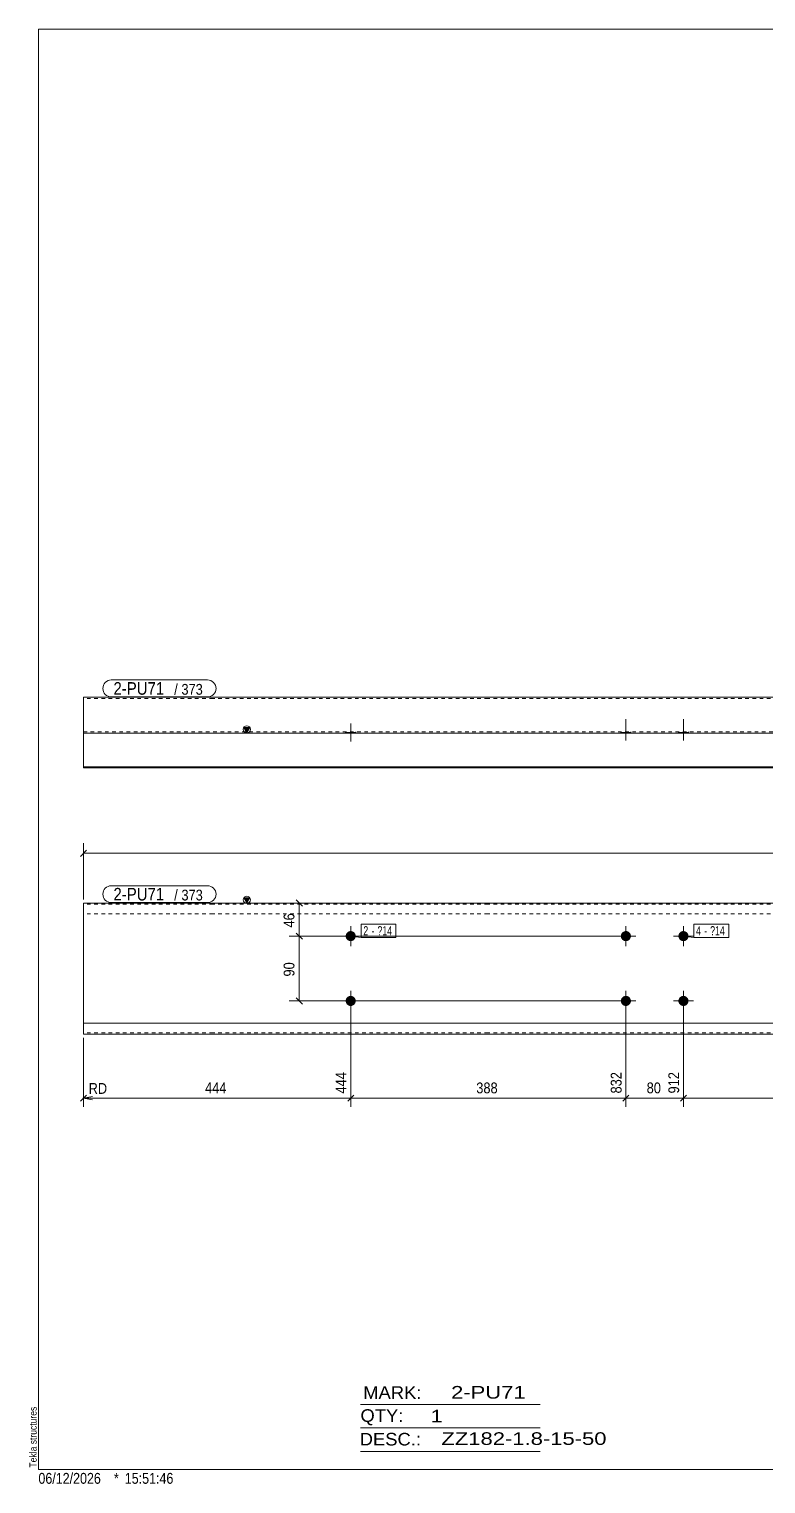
# Model space of a CAD drawing. Header units: millimetres. Extents: x 2 to 579, y 1 to 405.
# Drawn here: x 2.4 to 207.2, y 1 to 405 of the extents above; entities that cross this region are included whole.
import ezdxf

# ---------------------------------------------------------------- set-up
doc = ezdxf.new("R2010")
doc.units = ezdxf.units.MM
doc.linetypes.add('XKITLINE00', pattern=[0])
doc.linetypes.add('XKITLINE01', pattern=[4, 1, -1, 1, -1])
for name, color, linetype, lineweight in [('Bolt', 3, 'Continuous', 0), ('BoltMark', 7, 'Continuous', 0), ('Dimensions', 7, 'Continuous', 0), ('DrawingSheet', 5, 'Continuous', 0), ('OtherObjectType', 7, 'Continuous', 0), ('Part', 2, 'Continuous', 0), ('PartMark', 7, 'Continuous', 0)]:
    doc.layers.add(name, color=color, linetype=linetype, lineweight=lineweight)
doc.styles.add('ARIAL', font='ARIAL.TTF')
doc.styles.add('ARIAL_NARROW', font='ARIALN.TTF')

# ---------------------------------------------------------------- blocks, each defined once
blk = doc.blocks.new('*A1')
at = {"layer": 'Bolt'}
for points in [[(169.68, 153.06), (169.68, 153.02), (169.68, 152.99), (169.68, 152.95), (169.67, 152.92), (169.67, 152.89), (169.66, 152.85), (169.65, 152.82), (169.65, 152.79), (169.64, 152.75), (169.63, 152.72), (169.62, 152.69), (169.61, 152.65), (169.6, 152.62), (169.59, 152.59), (169.58, 152.56), (169.56, 152.52), (169.55, 152.49), (169.53, 152.46), (169.52, 152.43), (169.5, 152.4), (169.48, 152.37), (169.46, 152.34), (169.45, 152.31), (169.43, 152.29), (169.41, 152.26), (169.39, 152.23), (169.36, 152.2), (169.34, 152.18), (169.32, 152.15), (169.3, 152.13), (169.27, 152.1), (169.25, 152.08), (169.22, 152.05), (169.2, 152.03), (169.17, 152.01), (169.14, 151.99), (169.12, 151.97), (169.09, 151.95), (169.06, 151.93), (169.03, 151.91), (169, 151.89), (168.97, 151.87), (168.94, 151.86), (168.91, 151.84), (168.88, 151.83), (168.85, 151.81), (168.82, 151.8), (168.79, 151.79), (168.75, 151.77), (168.72, 151.76), (168.69, 151.75), (168.66, 151.74), (168.62, 151.73), (168.59, 151.73), (168.55, 151.72), (168.52, 151.71), (168.49, 151.71), (168.45, 151.7), (168.42, 151.7), (168.38, 151.7), (168.35, 151.69), (168.32, 151.69), (168.28, 151.69), (168.25, 151.69), (168.21, 151.69), (168.18, 151.7), (168.14, 151.7), (168.11, 151.7), (168.08, 151.71), (168.04, 151.71), (168.01, 151.72), (167.98, 151.73), (167.94, 151.73), (167.91, 151.74), (167.88, 151.75), (167.84, 151.76), (167.81, 151.77), (167.78, 151.79), (167.75, 151.8), (167.71, 151.81), (167.68, 151.83), (167.65, 151.84), (167.62, 151.86), (167.59, 151.87), (167.56, 151.89), (167.53, 151.91), (167.5, 151.93), (167.48, 151.95), (167.45, 151.97), (167.42, 151.99), (167.39, 152.01), (167.37, 152.03), (167.34, 152.05), (167.32, 152.08), (167.29, 152.1), (167.27, 152.13), (167.24, 152.15), (167.22, 152.18), (167.2, 152.2), (167.18, 152.23), (167.16, 152.26), (167.14, 152.29), (167.12, 152.31), (167.1, 152.34), (167.08, 152.37), (167.06, 152.4), (167.05, 152.43), (167.03, 152.46), (167.02, 152.49), (167, 152.52), (166.99, 152.56), (166.98, 152.59), (166.96, 152.62), (166.95, 152.65), (166.94, 152.69), (166.93, 152.72), (166.92, 152.75), (166.92, 152.79), (166.91, 152.82), (166.9, 152.85), (166.9, 152.89), (166.89, 152.92), (166.89, 152.95), (166.89, 152.99), (166.88, 153.02), (166.88, 153.06), (166.88, 153.09), (166.88, 153.13), (166.88, 153.16), (166.89, 153.2), (166.89, 153.23), (166.89, 153.26), (166.9, 153.3), (166.9, 153.33), (166.91, 153.37), (166.92, 153.4), (166.92, 153.43), (166.93, 153.47), (166.94, 153.5), (166.95, 153.53), (166.96, 153.56), (166.98, 153.6), (166.99, 153.63), (167, 153.66), (167.02, 153.69), (167.03, 153.72), (167.05, 153.75), (167.06, 153.78), (167.08, 153.81), (167.1, 153.84), (167.12, 153.87), (167.14, 153.9), (167.16, 153.93), (167.18, 153.95), (167.2, 153.98), (167.22, 154.01), (167.24, 154.03), (167.27, 154.06), (167.29, 154.08), (167.32, 154.11), (167.34, 154.13), (167.37, 154.15), (167.39, 154.17), (167.42, 154.2), (167.45, 154.22), (167.48, 154.24), (167.5, 154.26), (167.53, 154.27), (167.56, 154.29), (167.59, 154.31), (167.62, 154.33), (167.65, 154.34), (167.68, 154.36), (167.71, 154.37), (167.75, 154.39), (167.78, 154.4), (167.81, 154.41), (167.84, 154.42), (167.88, 154.43), (167.91, 154.44), (167.94, 154.45), (167.98, 154.46), (168.01, 154.47), (168.04, 154.47), (168.08, 154.48), (168.11, 154.48), (168.14, 154.49), (168.18, 154.49), (168.21, 154.49), (168.25, 154.49), (168.28, 154.49), (168.32, 154.49), (168.35, 154.49), (168.38, 154.49), (168.42, 154.49), (168.45, 154.48), (168.49, 154.48), (168.52, 154.47), (168.55, 154.47), (168.59, 154.46), (168.62, 154.45), (168.66, 154.44), (168.69, 154.43), (168.72, 154.42), (168.75, 154.41), (168.79, 154.4), (168.82, 154.39), (168.85, 154.37), (168.88, 154.36), (168.91, 154.34), (168.94, 154.33), (168.97, 154.31), (169, 154.29), (169.03, 154.27), (169.06, 154.26), (169.09, 154.24), (169.12, 154.22), (169.14, 154.2), (169.17, 154.17), (169.2, 154.15), (169.22, 154.13), (169.25, 154.11), (169.27, 154.08), (169.3, 154.06), (169.32, 154.03), (169.34, 154.01), (169.36, 153.98), (169.39, 153.95), (169.41, 153.93), (169.43, 153.9), (169.45, 153.87), (169.46, 153.84), (169.48, 153.81), (169.5, 153.78), (169.52, 153.75), (169.53, 153.72), (169.55, 153.69), (169.56, 153.66), (169.58, 153.63), (169.59, 153.6), (169.6, 153.56), (169.61, 153.53), (169.62, 153.5), (169.63, 153.47), (169.64, 153.43), (169.65, 153.4), (169.65, 153.37), (169.66, 153.33), (169.67, 153.3), (169.67, 153.26), (169.68, 153.23), (169.68, 153.2), (169.68, 153.16), (169.68, 153.13), (169.68, 153.09)], [(185.68, 153.06), (185.68, 153.02), (185.68, 152.99), (185.68, 152.95), (185.67, 152.92), (185.67, 152.89), (185.66, 152.85), (185.65, 152.82), (185.65, 152.79), (185.64, 152.75), (185.63, 152.72), (185.62, 152.69), (185.61, 152.65), (185.6, 152.62), (185.59, 152.59), (185.58, 152.56), (185.56, 152.52), (185.55, 152.49), (185.53, 152.46), (185.52, 152.43), (185.5, 152.4), (185.48, 152.37), (185.46, 152.34), (185.45, 152.31), (185.43, 152.29), (185.41, 152.26), (185.39, 152.23), (185.36, 152.2), (185.34, 152.18), (185.32, 152.15), (185.3, 152.13), (185.27, 152.1), (185.25, 152.08), (185.22, 152.05), (185.2, 152.03), (185.17, 152.01), (185.14, 151.99), (185.12, 151.97), (185.09, 151.95), (185.06, 151.93), (185.03, 151.91), (185, 151.89), (184.97, 151.87), (184.94, 151.86), (184.91, 151.84), (184.88, 151.83), (184.85, 151.81), (184.82, 151.8), (184.79, 151.79), (184.75, 151.77), (184.72, 151.76), (184.69, 151.75), (184.66, 151.74), (184.62, 151.73), (184.59, 151.73), (184.55, 151.72), (184.52, 151.71), (184.49, 151.71), (184.45, 151.7), (184.42, 151.7), (184.38, 151.7), (184.35, 151.69), (184.32, 151.69), (184.28, 151.69), (184.25, 151.69), (184.21, 151.69), (184.18, 151.7), (184.14, 151.7), (184.11, 151.7), (184.08, 151.71), (184.04, 151.71), (184.01, 151.72), (183.98, 151.73), (183.94, 151.73), (183.91, 151.74), (183.88, 151.75), (183.84, 151.76), (183.81, 151.77), (183.78, 151.79), (183.75, 151.8), (183.71, 151.81), (183.68, 151.83), (183.65, 151.84), (183.62, 151.86), (183.59, 151.87), (183.56, 151.89), (183.53, 151.91), (183.5, 151.93), (183.48, 151.95), (183.45, 151.97), (183.42, 151.99), (183.39, 152.01), (183.37, 152.03), (183.34, 152.05), (183.32, 152.08), (183.29, 152.1), (183.27, 152.13), (183.24, 152.15), (183.22, 152.18), (183.2, 152.2), (183.18, 152.23), (183.16, 152.26), (183.14, 152.29), (183.12, 152.31), (183.1, 152.34), (183.08, 152.37), (183.06, 152.4), (183.05, 152.43), (183.03, 152.46), (183.02, 152.49), (183, 152.52), (182.99, 152.56), (182.98, 152.59), (182.96, 152.62), (182.95, 152.65), (182.94, 152.69), (182.93, 152.72), (182.92, 152.75), (182.92, 152.79), (182.91, 152.82), (182.9, 152.85), (182.9, 152.89), (182.89, 152.92), (182.89, 152.95), (182.89, 152.99), (182.88, 153.02), (182.88, 153.06), (182.88, 153.09), (182.88, 153.13), (182.88, 153.16), (182.89, 153.2), (182.89, 153.23), (182.89, 153.26), (182.9, 153.3), (182.9, 153.33), (182.91, 153.37), (182.92, 153.4), (182.92, 153.43), (182.93, 153.47), (182.94, 153.5), (182.95, 153.53), (182.96, 153.56), (182.98, 153.6), (182.99, 153.63), (183, 153.66), (183.02, 153.69), (183.03, 153.72), (183.05, 153.75), (183.06, 153.78), (183.08, 153.81), (183.1, 153.84), (183.12, 153.87), (183.14, 153.9), (183.16, 153.93), (183.18, 153.95), (183.2, 153.98), (183.22, 154.01), (183.24, 154.03), (183.27, 154.06), (183.29, 154.08), (183.32, 154.11), (183.34, 154.13), (183.37, 154.15), (183.39, 154.17), (183.42, 154.2), (183.45, 154.22), (183.48, 154.24), (183.5, 154.26), (183.53, 154.27), (183.56, 154.29), (183.59, 154.31), (183.62, 154.33), (183.65, 154.34), (183.68, 154.36), (183.71, 154.37), (183.75, 154.39), (183.78, 154.4), (183.81, 154.41), (183.84, 154.42), (183.88, 154.43), (183.91, 154.44), (183.94, 154.45), (183.98, 154.46), (184.01, 154.47), (184.04, 154.47), (184.08, 154.48), (184.11, 154.48), (184.14, 154.49), (184.18, 154.49), (184.21, 154.49), (184.25, 154.49), (184.28, 154.49), (184.32, 154.49), (184.35, 154.49), (184.38, 154.49), (184.42, 154.49), (184.45, 154.48), (184.49, 154.48), (184.52, 154.47), (184.55, 154.47), (184.59, 154.46), (184.62, 154.45), (184.66, 154.44), (184.69, 154.43), (184.72, 154.42), (184.75, 154.41), (184.79, 154.4), (184.82, 154.39), (184.85, 154.37), (184.88, 154.36), (184.91, 154.34), (184.94, 154.33), (184.97, 154.31), (185, 154.29), (185.03, 154.27), (185.06, 154.26), (185.09, 154.24), (185.12, 154.22), (185.14, 154.2), (185.17, 154.17), (185.2, 154.15), (185.22, 154.13), (185.25, 154.11), (185.27, 154.08), (185.3, 154.06), (185.32, 154.03), (185.34, 154.01), (185.36, 153.98), (185.39, 153.95), (185.41, 153.93), (185.43, 153.9), (185.45, 153.87), (185.46, 153.84), (185.48, 153.81), (185.5, 153.78), (185.52, 153.75), (185.53, 153.72), (185.55, 153.69), (185.56, 153.66), (185.58, 153.63), (185.59, 153.6), (185.6, 153.56), (185.61, 153.53), (185.62, 153.5), (185.63, 153.47), (185.64, 153.43), (185.65, 153.4), (185.65, 153.37), (185.66, 153.33), (185.67, 153.3), (185.67, 153.26), (185.68, 153.23), (185.68, 153.2), (185.68, 153.16), (185.68, 153.13), (185.68, 153.09)], [(169.68, 135.06), (169.68, 135.02), (169.68, 134.99), (169.68, 134.95), (169.67, 134.92), (169.67, 134.89), (169.66, 134.85), (169.65, 134.82), (169.65, 134.79), (169.64, 134.75), (169.63, 134.72), (169.62, 134.69), (169.61, 134.65), (169.6, 134.62), (169.59, 134.59), (169.58, 134.56), (169.56, 134.52), (169.55, 134.49), (169.53, 134.46), (169.52, 134.43), (169.5, 134.4), (169.48, 134.37), (169.46, 134.34), (169.45, 134.31), (169.43, 134.29), (169.41, 134.26), (169.39, 134.23), (169.36, 134.2), (169.34, 134.18), (169.32, 134.15), (169.3, 134.13), (169.27, 134.1), (169.25, 134.08), (169.22, 134.05), (169.2, 134.03), (169.17, 134.01), (169.14, 133.99), (169.12, 133.97), (169.09, 133.95), (169.06, 133.93), (169.03, 133.91), (169, 133.89), (168.97, 133.87), (168.94, 133.86), (168.91, 133.84), (168.88, 133.83), (168.85, 133.81), (168.82, 133.8), (168.79, 133.79), (168.75, 133.77), (168.72, 133.76), (168.69, 133.75), (168.66, 133.74), (168.62, 133.73), (168.59, 133.73), (168.55, 133.72), (168.52, 133.71), (168.49, 133.71), (168.45, 133.7), (168.42, 133.7), (168.38, 133.7), (168.35, 133.69), (168.32, 133.69), (168.28, 133.69), (168.25, 133.69), (168.21, 133.69), (168.18, 133.7), (168.14, 133.7), (168.11, 133.7), (168.08, 133.71), (168.04, 133.71), (168.01, 133.72), (167.98, 133.73), (167.94, 133.73), (167.91, 133.74), (167.88, 133.75), (167.84, 133.76), (167.81, 133.77), (167.78, 133.79), (167.75, 133.8), (167.71, 133.81), (167.68, 133.83), (167.65, 133.84), (167.62, 133.86), (167.59, 133.87), (167.56, 133.89), (167.53, 133.91), (167.5, 133.93), (167.48, 133.95), (167.45, 133.97), (167.42, 133.99), (167.39, 134.01), (167.37, 134.03), (167.34, 134.05), (167.32, 134.08), (167.29, 134.1), (167.27, 134.13), (167.24, 134.15), (167.22, 134.18), (167.2, 134.2), (167.18, 134.23), (167.16, 134.26), (167.14, 134.29), (167.12, 134.31), (167.1, 134.34), (167.08, 134.37), (167.06, 134.4), (167.05, 134.43), (167.03, 134.46), (167.02, 134.49), (167, 134.52), (166.99, 134.56), (166.98, 134.59), (166.96, 134.62), (166.95, 134.65), (166.94, 134.69), (166.93, 134.72), (166.92, 134.75), (166.92, 134.79), (166.91, 134.82), (166.9, 134.85), (166.9, 134.89), (166.89, 134.92), (166.89, 134.95), (166.89, 134.99), (166.88, 135.02), (166.88, 135.06), (166.88, 135.09), (166.88, 135.13), (166.88, 135.16), (166.89, 135.2), (166.89, 135.23), (166.89, 135.26), (166.9, 135.3), (166.9, 135.33), (166.91, 135.37), (166.92, 135.4), (166.92, 135.43), (166.93, 135.47), (166.94, 135.5), (166.95, 135.53), (166.96, 135.56), (166.98, 135.6), (166.99, 135.63), (167, 135.66), (167.02, 135.69), (167.03, 135.72), (167.05, 135.75), (167.06, 135.78), (167.08, 135.81), (167.1, 135.84), (167.12, 135.87), (167.14, 135.9), (167.16, 135.93), (167.18, 135.95), (167.2, 135.98), (167.22, 136.01), (167.24, 136.03), (167.27, 136.06), (167.29, 136.08), (167.32, 136.11), (167.34, 136.13), (167.37, 136.15), (167.39, 136.17), (167.42, 136.2), (167.45, 136.22), (167.48, 136.24), (167.5, 136.26), (167.53, 136.27), (167.56, 136.29), (167.59, 136.31), (167.62, 136.33), (167.65, 136.34), (167.68, 136.36), (167.71, 136.37), (167.75, 136.39), (167.78, 136.4), (167.81, 136.41), (167.84, 136.42), (167.88, 136.43), (167.91, 136.44), (167.94, 136.45), (167.98, 136.46), (168.01, 136.47), (168.04, 136.47), (168.08, 136.48), (168.11, 136.48), (168.14, 136.49), (168.18, 136.49), (168.21, 136.49), (168.25, 136.49), (168.28, 136.49), (168.32, 136.49), (168.35, 136.49), (168.38, 136.49), (168.42, 136.49), (168.45, 136.48), (168.49, 136.48), (168.52, 136.47), (168.55, 136.47), (168.59, 136.46), (168.62, 136.45), (168.66, 136.44), (168.69, 136.43), (168.72, 136.42), (168.75, 136.41), (168.79, 136.4), (168.82, 136.39), (168.85, 136.37), (168.88, 136.36), (168.91, 136.34), (168.94, 136.33), (168.97, 136.31), (169, 136.29), (169.03, 136.27), (169.06, 136.26), (169.09, 136.24), (169.12, 136.22), (169.14, 136.2), (169.17, 136.17), (169.2, 136.15), (169.22, 136.13), (169.25, 136.11), (169.27, 136.08), (169.3, 136.06), (169.32, 136.03), (169.34, 136.01), (169.36, 135.98), (169.39, 135.95), (169.41, 135.93), (169.43, 135.9), (169.45, 135.87), (169.46, 135.84), (169.48, 135.81), (169.5, 135.78), (169.52, 135.75), (169.53, 135.72), (169.55, 135.69), (169.56, 135.66), (169.58, 135.63), (169.59, 135.6), (169.6, 135.56), (169.61, 135.53), (169.62, 135.5), (169.63, 135.47), (169.64, 135.43), (169.65, 135.4), (169.65, 135.37), (169.66, 135.33), (169.67, 135.3), (169.67, 135.26), (169.68, 135.23), (169.68, 135.2), (169.68, 135.16), (169.68, 135.13), (169.68, 135.09)], [(185.68, 135.06), (185.68, 135.02), (185.68, 134.99), (185.68, 134.95), (185.67, 134.92), (185.67, 134.89), (185.66, 134.85), (185.65, 134.82), (185.65, 134.79), (185.64, 134.75), (185.63, 134.72), (185.62, 134.69), (185.61, 134.65), (185.6, 134.62), (185.59, 134.59), (185.58, 134.56), (185.56, 134.52), (185.55, 134.49), (185.53, 134.46), (185.52, 134.43), (185.5, 134.4), (185.48, 134.37), (185.46, 134.34), (185.45, 134.31), (185.43, 134.29), (185.41, 134.26), (185.39, 134.23), (185.36, 134.2), (185.34, 134.18), (185.32, 134.15), (185.3, 134.13), (185.27, 134.1), (185.25, 134.08), (185.22, 134.05), (185.2, 134.03), (185.17, 134.01), (185.14, 133.99), (185.12, 133.97), (185.09, 133.95), (185.06, 133.93), (185.03, 133.91), (185, 133.89), (184.97, 133.87), (184.94, 133.86), (184.91, 133.84), (184.88, 133.83), (184.85, 133.81), (184.82, 133.8), (184.79, 133.79), (184.75, 133.77), (184.72, 133.76), (184.69, 133.75), (184.66, 133.74), (184.62, 133.73), (184.59, 133.73), (184.55, 133.72), (184.52, 133.71), (184.49, 133.71), (184.45, 133.7), (184.42, 133.7), (184.38, 133.7), (184.35, 133.69), (184.32, 133.69), (184.28, 133.69), (184.25, 133.69), (184.21, 133.69), (184.18, 133.7), (184.14, 133.7), (184.11, 133.7), (184.08, 133.71), (184.04, 133.71), (184.01, 133.72), (183.98, 133.73), (183.94, 133.73), (183.91, 133.74), (183.88, 133.75), (183.84, 133.76), (183.81, 133.77), (183.78, 133.79), (183.75, 133.8), (183.71, 133.81), (183.68, 133.83), (183.65, 133.84), (183.62, 133.86), (183.59, 133.87), (183.56, 133.89), (183.53, 133.91), (183.5, 133.93), (183.48, 133.95), (183.45, 133.97), (183.42, 133.99), (183.39, 134.01), (183.37, 134.03), (183.34, 134.05), (183.32, 134.08), (183.29, 134.1), (183.27, 134.13), (183.24, 134.15), (183.22, 134.18), (183.2, 134.2), (183.18, 134.23), (183.16, 134.26), (183.14, 134.29), (183.12, 134.31), (183.1, 134.34), (183.08, 134.37), (183.06, 134.4), (183.05, 134.43), (183.03, 134.46), (183.02, 134.49), (183, 134.52), (182.99, 134.56), (182.98, 134.59), (182.96, 134.62), (182.95, 134.65), (182.94, 134.69), (182.93, 134.72), (182.92, 134.75), (182.92, 134.79), (182.91, 134.82), (182.9, 134.85), (182.9, 134.89), (182.89, 134.92), (182.89, 134.95), (182.89, 134.99), (182.88, 135.02), (182.88, 135.06), (182.88, 135.09), (182.88, 135.13), (182.88, 135.16), (182.89, 135.2), (182.89, 135.23), (182.89, 135.26), (182.9, 135.3), (182.9, 135.33), (182.91, 135.37), (182.92, 135.4), (182.92, 135.43), (182.93, 135.47), (182.94, 135.5), (182.95, 135.53), (182.96, 135.56), (182.98, 135.6), (182.99, 135.63), (183, 135.66), (183.02, 135.69), (183.03, 135.72), (183.05, 135.75), (183.06, 135.78), (183.08, 135.81), (183.1, 135.84), (183.12, 135.87), (183.14, 135.9), (183.16, 135.93), (183.18, 135.95), (183.2, 135.98), (183.22, 136.01), (183.24, 136.03), (183.27, 136.06), (183.29, 136.08), (183.32, 136.11), (183.34, 136.13), (183.37, 136.15), (183.39, 136.17), (183.42, 136.2), (183.45, 136.22), (183.48, 136.24), (183.5, 136.26), (183.53, 136.27), (183.56, 136.29), (183.59, 136.31), (183.62, 136.33), (183.65, 136.34), (183.68, 136.36), (183.71, 136.37), (183.75, 136.39), (183.78, 136.4), (183.81, 136.41), (183.84, 136.42), (183.88, 136.43), (183.91, 136.44), (183.94, 136.45), (183.98, 136.46), (184.01, 136.47), (184.04, 136.47), (184.08, 136.48), (184.11, 136.48), (184.14, 136.49), (184.18, 136.49), (184.21, 136.49), (184.25, 136.49), (184.28, 136.49), (184.32, 136.49), (184.35, 136.49), (184.38, 136.49), (184.42, 136.49), (184.45, 136.48), (184.49, 136.48), (184.52, 136.47), (184.55, 136.47), (184.59, 136.46), (184.62, 136.45), (184.66, 136.44), (184.69, 136.43), (184.72, 136.42), (184.75, 136.41), (184.79, 136.4), (184.82, 136.39), (184.85, 136.37), (184.88, 136.36), (184.91, 136.34), (184.94, 136.33), (184.97, 136.31), (185, 136.29), (185.03, 136.27), (185.06, 136.26), (185.09, 136.24), (185.12, 136.22), (185.14, 136.2), (185.17, 136.17), (185.2, 136.15), (185.22, 136.13), (185.25, 136.11), (185.27, 136.08), (185.3, 136.06), (185.32, 136.03), (185.34, 136.01), (185.36, 135.98), (185.39, 135.95), (185.41, 135.93), (185.43, 135.9), (185.45, 135.87), (185.46, 135.84), (185.48, 135.81), (185.5, 135.78), (185.52, 135.75), (185.53, 135.72), (185.55, 135.69), (185.56, 135.66), (185.58, 135.63), (185.59, 135.6), (185.6, 135.56), (185.61, 135.53), (185.62, 135.5), (185.63, 135.47), (185.64, 135.43), (185.65, 135.4), (185.65, 135.37), (185.66, 135.33), (185.67, 135.3), (185.67, 135.26), (185.68, 135.23), (185.68, 135.2), (185.68, 135.16), (185.68, 135.13), (185.68, 135.09)]]:
    blk.add_hatch(color=3, dxfattribs=at).paths.add_polyline_path(points, flags=17)
at = {"layer": 'Bolt', "color": 3, "linetype": 'XKITLINE00', "lineweight": 0}
for p, q in [((168.28, 155.89), (168.28, 150.29)), ((184.28, 155.89), (184.28, 150.29)), ((171.08, 153.09), (165.48, 153.09)), ((187.08, 153.09), (181.48, 153.09)), ((168.28, 137.89), (168.28, 132.29)), ((184.28, 137.89), (184.28, 132.29)), ((171.08, 135.09), (165.48, 135.09)), ((187.08, 135.09), (181.48, 135.09))]:
    blk.add_line(p, q, dxfattribs=at)
blk = doc.blocks.new('*A2')
at = {"layer": 'Bolt'}
for points in [[(93.19, 153.06), (93.19, 153.02), (93.19, 152.99), (93.19, 152.95), (93.18, 152.92), (93.18, 152.89), (93.17, 152.85), (93.17, 152.82), (93.16, 152.79), (93.15, 152.75), (93.14, 152.72), (93.13, 152.69), (93.12, 152.65), (93.11, 152.62), (93.1, 152.59), (93.09, 152.56), (93.07, 152.52), (93.06, 152.49), (93.04, 152.46), (93.03, 152.43), (93.01, 152.4), (92.99, 152.37), (92.98, 152.34), (92.96, 152.31), (92.94, 152.29), (92.92, 152.26), (92.9, 152.23), (92.88, 152.2), (92.85, 152.18), (92.83, 152.15), (92.81, 152.13), (92.78, 152.1), (92.76, 152.08), (92.73, 152.05), (92.71, 152.03), (92.68, 152.01), (92.66, 151.99), (92.63, 151.97), (92.6, 151.95), (92.57, 151.93), (92.54, 151.91), (92.51, 151.89), (92.48, 151.87), (92.45, 151.86), (92.42, 151.84), (92.39, 151.83), (92.36, 151.81), (92.33, 151.8), (92.3, 151.79), (92.27, 151.77), (92.23, 151.76), (92.2, 151.75), (92.17, 151.74), (92.13, 151.73), (92.1, 151.73), (92.07, 151.72), (92.03, 151.71), (92, 151.71), (91.97, 151.7), (91.93, 151.7), (91.9, 151.7), (91.86, 151.69), (91.83, 151.69), (91.79, 151.69), (91.76, 151.69), (91.73, 151.69), (91.69, 151.7), (91.66, 151.7), (91.62, 151.7), (91.59, 151.71), (91.55, 151.71), (91.52, 151.72), (91.49, 151.73), (91.45, 151.73), (91.42, 151.74), (91.39, 151.75), (91.35, 151.76), (91.32, 151.77), (91.29, 151.79), (91.26, 151.8), (91.23, 151.81), (91.2, 151.83), (91.16, 151.84), (91.13, 151.86), (91.1, 151.87), (91.07, 151.89), (91.04, 151.91), (91.02, 151.93), (90.99, 151.95), (90.96, 151.97), (90.93, 151.99), (90.91, 152.01), (90.88, 152.03), (90.85, 152.05), (90.83, 152.08), (90.8, 152.1), (90.78, 152.13), (90.76, 152.15), (90.73, 152.18), (90.71, 152.2), (90.69, 152.23), (90.67, 152.26), (90.65, 152.29), (90.63, 152.31), (90.61, 152.34), (90.59, 152.37), (90.58, 152.4), (90.56, 152.43), (90.54, 152.46), (90.53, 152.49), (90.51, 152.52), (90.5, 152.56), (90.49, 152.59), (90.48, 152.62), (90.46, 152.65), (90.45, 152.69), (90.44, 152.72), (90.44, 152.75), (90.43, 152.79), (90.42, 152.82), (90.41, 152.85), (90.41, 152.89), (90.4, 152.92), (90.4, 152.95), (90.4, 152.99), (90.4, 153.02), (90.39, 153.06), (90.39, 153.09), (90.39, 153.13), (90.4, 153.16), (90.4, 153.2), (90.4, 153.23), (90.4, 153.26), (90.41, 153.3), (90.41, 153.33), (90.42, 153.37), (90.43, 153.4), (90.44, 153.43), (90.44, 153.47), (90.45, 153.5), (90.46, 153.53), (90.48, 153.56), (90.49, 153.6), (90.5, 153.63), (90.51, 153.66), (90.53, 153.69), (90.54, 153.72), (90.56, 153.75), (90.58, 153.78), (90.59, 153.81), (90.61, 153.84), (90.63, 153.87), (90.65, 153.9), (90.67, 153.93), (90.69, 153.95), (90.71, 153.98), (90.73, 154.01), (90.76, 154.03), (90.78, 154.06), (90.8, 154.08), (90.83, 154.11), (90.85, 154.13), (90.88, 154.15), (90.91, 154.17), (90.93, 154.2), (90.96, 154.22), (90.99, 154.24), (91.02, 154.26), (91.04, 154.27), (91.07, 154.29), (91.1, 154.31), (91.13, 154.33), (91.16, 154.34), (91.2, 154.36), (91.23, 154.37), (91.26, 154.39), (91.29, 154.4), (91.32, 154.41), (91.35, 154.42), (91.39, 154.43), (91.42, 154.44), (91.45, 154.45), (91.49, 154.46), (91.52, 154.47), (91.55, 154.47), (91.59, 154.48), (91.62, 154.48), (91.66, 154.49), (91.69, 154.49), (91.73, 154.49), (91.76, 154.49), (91.79, 154.49), (91.83, 154.49), (91.86, 154.49), (91.9, 154.49), (91.93, 154.49), (91.97, 154.48), (92, 154.48), (92.03, 154.47), (92.07, 154.47), (92.1, 154.46), (92.13, 154.45), (92.17, 154.44), (92.2, 154.43), (92.23, 154.42), (92.27, 154.41), (92.3, 154.4), (92.33, 154.39), (92.36, 154.37), (92.39, 154.36), (92.42, 154.34), (92.45, 154.33), (92.48, 154.31), (92.51, 154.29), (92.54, 154.27), (92.57, 154.26), (92.6, 154.24), (92.63, 154.22), (92.66, 154.2), (92.68, 154.17), (92.71, 154.15), (92.73, 154.13), (92.76, 154.11), (92.78, 154.08), (92.81, 154.06), (92.83, 154.03), (92.85, 154.01), (92.88, 153.98), (92.9, 153.95), (92.92, 153.93), (92.94, 153.9), (92.96, 153.87), (92.98, 153.84), (92.99, 153.81), (93.01, 153.78), (93.03, 153.75), (93.04, 153.72), (93.06, 153.69), (93.07, 153.66), (93.09, 153.63), (93.1, 153.6), (93.11, 153.56), (93.12, 153.53), (93.13, 153.5), (93.14, 153.47), (93.15, 153.43), (93.16, 153.4), (93.17, 153.37), (93.17, 153.33), (93.18, 153.3), (93.18, 153.26), (93.19, 153.23), (93.19, 153.2), (93.19, 153.16), (93.19, 153.13), (93.19, 153.09)], [(93.19, 135.06), (93.19, 135.02), (93.19, 134.99), (93.19, 134.95), (93.18, 134.92), (93.18, 134.89), (93.17, 134.85), (93.17, 134.82), (93.16, 134.79), (93.15, 134.75), (93.14, 134.72), (93.13, 134.69), (93.12, 134.65), (93.11, 134.62), (93.1, 134.59), (93.09, 134.56), (93.07, 134.52), (93.06, 134.49), (93.04, 134.46), (93.03, 134.43), (93.01, 134.4), (92.99, 134.37), (92.98, 134.34), (92.96, 134.31), (92.94, 134.29), (92.92, 134.26), (92.9, 134.23), (92.88, 134.2), (92.85, 134.18), (92.83, 134.15), (92.81, 134.13), (92.78, 134.1), (92.76, 134.08), (92.73, 134.05), (92.71, 134.03), (92.68, 134.01), (92.66, 133.99), (92.63, 133.97), (92.6, 133.95), (92.57, 133.93), (92.54, 133.91), (92.51, 133.89), (92.48, 133.87), (92.45, 133.86), (92.42, 133.84), (92.39, 133.83), (92.36, 133.81), (92.33, 133.8), (92.3, 133.79), (92.27, 133.77), (92.23, 133.76), (92.2, 133.75), (92.17, 133.74), (92.13, 133.73), (92.1, 133.73), (92.07, 133.72), (92.03, 133.71), (92, 133.71), (91.97, 133.7), (91.93, 133.7), (91.9, 133.7), (91.86, 133.69), (91.83, 133.69), (91.79, 133.69), (91.76, 133.69), (91.73, 133.69), (91.69, 133.7), (91.66, 133.7), (91.62, 133.7), (91.59, 133.71), (91.55, 133.71), (91.52, 133.72), (91.49, 133.73), (91.45, 133.73), (91.42, 133.74), (91.39, 133.75), (91.35, 133.76), (91.32, 133.77), (91.29, 133.79), (91.26, 133.8), (91.23, 133.81), (91.2, 133.83), (91.16, 133.84), (91.13, 133.86), (91.1, 133.87), (91.07, 133.89), (91.04, 133.91), (91.02, 133.93), (90.99, 133.95), (90.96, 133.97), (90.93, 133.99), (90.91, 134.01), (90.88, 134.03), (90.85, 134.05), (90.83, 134.08), (90.8, 134.1), (90.78, 134.13), (90.76, 134.15), (90.73, 134.18), (90.71, 134.2), (90.69, 134.23), (90.67, 134.26), (90.65, 134.29), (90.63, 134.31), (90.61, 134.34), (90.59, 134.37), (90.58, 134.4), (90.56, 134.43), (90.54, 134.46), (90.53, 134.49), (90.51, 134.52), (90.5, 134.56), (90.49, 134.59), (90.48, 134.62), (90.46, 134.65), (90.45, 134.69), (90.44, 134.72), (90.44, 134.75), (90.43, 134.79), (90.42, 134.82), (90.41, 134.85), (90.41, 134.89), (90.4, 134.92), (90.4, 134.95), (90.4, 134.99), (90.4, 135.02), (90.39, 135.06), (90.39, 135.09), (90.39, 135.13), (90.4, 135.16), (90.4, 135.2), (90.4, 135.23), (90.4, 135.26), (90.41, 135.3), (90.41, 135.33), (90.42, 135.37), (90.43, 135.4), (90.44, 135.43), (90.44, 135.47), (90.45, 135.5), (90.46, 135.53), (90.48, 135.56), (90.49, 135.6), (90.5, 135.63), (90.51, 135.66), (90.53, 135.69), (90.54, 135.72), (90.56, 135.75), (90.58, 135.78), (90.59, 135.81), (90.61, 135.84), (90.63, 135.87), (90.65, 135.9), (90.67, 135.93), (90.69, 135.95), (90.71, 135.98), (90.73, 136.01), (90.76, 136.03), (90.78, 136.06), (90.8, 136.08), (90.83, 136.11), (90.85, 136.13), (90.88, 136.15), (90.91, 136.17), (90.93, 136.2), (90.96, 136.22), (90.99, 136.24), (91.02, 136.26), (91.04, 136.27), (91.07, 136.29), (91.1, 136.31), (91.13, 136.33), (91.16, 136.34), (91.2, 136.36), (91.23, 136.37), (91.26, 136.39), (91.29, 136.4), (91.32, 136.41), (91.35, 136.42), (91.39, 136.43), (91.42, 136.44), (91.45, 136.45), (91.49, 136.46), (91.52, 136.47), (91.55, 136.47), (91.59, 136.48), (91.62, 136.48), (91.66, 136.49), (91.69, 136.49), (91.73, 136.49), (91.76, 136.49), (91.79, 136.49), (91.83, 136.49), (91.86, 136.49), (91.9, 136.49), (91.93, 136.49), (91.97, 136.48), (92, 136.48), (92.03, 136.47), (92.07, 136.47), (92.1, 136.46), (92.13, 136.45), (92.17, 136.44), (92.2, 136.43), (92.23, 136.42), (92.27, 136.41), (92.3, 136.4), (92.33, 136.39), (92.36, 136.37), (92.39, 136.36), (92.42, 136.34), (92.45, 136.33), (92.48, 136.31), (92.51, 136.29), (92.54, 136.27), (92.57, 136.26), (92.6, 136.24), (92.63, 136.22), (92.66, 136.2), (92.68, 136.17), (92.71, 136.15), (92.73, 136.13), (92.76, 136.11), (92.78, 136.08), (92.81, 136.06), (92.83, 136.03), (92.85, 136.01), (92.88, 135.98), (92.9, 135.95), (92.92, 135.93), (92.94, 135.9), (92.96, 135.87), (92.98, 135.84), (92.99, 135.81), (93.01, 135.78), (93.03, 135.75), (93.04, 135.72), (93.06, 135.69), (93.07, 135.66), (93.09, 135.63), (93.1, 135.6), (93.11, 135.56), (93.12, 135.53), (93.13, 135.5), (93.14, 135.47), (93.15, 135.43), (93.16, 135.4), (93.17, 135.37), (93.17, 135.33), (93.18, 135.3), (93.18, 135.26), (93.19, 135.23), (93.19, 135.2), (93.19, 135.16), (93.19, 135.13), (93.19, 135.09)]]:
    blk.add_hatch(color=3, dxfattribs=at).paths.add_polyline_path(points, flags=17)
at = {"layer": 'Bolt', "color": 3, "linetype": 'XKITLINE00', "lineweight": 0}
for p, q in [((91.79, 155.89), (91.79, 150.29)), ((94.59, 153.09), (88.99, 153.09)), ((91.79, 137.89), (91.79, 132.29)), ((94.59, 135.09), (88.99, 135.09))]:
    blk.add_line(p, q, dxfattribs=at)
blk = doc.blocks.new('*A5')
at = {"layer": 'Part'}
blk.add_hatch(color=2, dxfattribs=at).paths.add_polyline_path([(62.12, 163.69), (63.72, 163.69), (62.92, 162.29)], flags=17)
at = {"layer": 'Part', "color": 2, "linetype": 'XKITLINE00', "lineweight": 0}
for p, q in [((17.5, 125.89), (17.5, 162.29)), ((53.5, 162.29), (17.5, 162.29)), ((129.99, 162.29), (53.6, 162.29)), ((62.92, 162.29), (62.12, 163.69)), ((62.12, 163.69), (63.72, 163.69)), ((63.72, 163.69), (62.92, 162.29)), ((222.48, 162.29), (130.09, 162.29)), ((298.96, 162.29), (222.58, 162.29)), ((391.45, 162.29), (299.06, 162.29)), ((437.75, 162.29), (391.55, 162.29)), ((437.75, 162.29), (437.75, 125.89)), ((53.5, 128.89), (17.5, 128.89)), ((17.5, 125.89), (53.5, 125.89)), ((129.99, 128.89), (53.6, 128.89)), ((53.6, 125.89), (129.99, 125.89)), ((222.48, 128.89), (130.09, 128.89)), ((130.09, 125.89), (222.48, 125.89)), ((298.96, 128.89), (222.58, 128.89)), ((222.58, 125.89), (298.96, 125.89)), ((391.45, 128.89), (299.06, 128.89)), ((299.06, 125.89), (391.45, 125.89)), ((437.75, 128.89), (391.55, 128.89)), ((391.55, 125.89), (437.75, 125.89))]:
    blk.add_line(p, q, dxfattribs=at)
at = {"layer": 'Part', "color": 7, "linetype": 'XKITLINE01', "lineweight": 0}
for p, q in [((53.5, 161.93), (17.5, 161.93)), ((129.99, 161.93), (53.6, 161.93)), ((222.48, 161.93), (130.09, 161.93)), ((298.96, 161.93), (222.58, 161.93)), ((391.45, 161.93), (299.06, 161.93)), ((437.75, 161.93), (391.55, 161.93)), ((53.5, 159.29), (17.5, 159.29)), ((129.99, 159.29), (53.6, 159.29)), ((222.48, 159.29), (130.09, 159.29)), ((298.96, 159.29), (222.58, 159.29)), ((391.45, 159.29), (299.06, 159.29)), ((437.75, 159.29), (391.55, 159.29)), ((53.5, 126.25), (17.5, 126.25)), ((129.99, 126.25), (53.6, 126.25)), ((222.48, 126.25), (130.09, 126.25)), ((298.96, 126.25), (222.58, 126.25)), ((391.45, 126.25), (299.06, 126.25)), ((437.75, 126.25), (391.55, 126.25))]:
    blk.add_line(p, q, dxfattribs=at)
at = {"layer": 'Part', "color": 2, "linetype": 'XKITLINE00', "lineweight": 0}
blk.add_circle((62.92, 163.19), 1, dxfattribs=at)
blk = doc.blocks.new('*A6')
at = {"layer": 'Bolt'}
for points in [[(166.88, 209.43), (166.88, 209.79), (169.68, 209.79), (169.68, 209.43)], [(166.88, 209.43), (166.88, 209.79), (169.68, 209.79), (169.68, 209.43)], [(182.88, 209.43), (182.88, 209.79), (185.68, 209.79), (185.68, 209.43)], [(182.88, 209.43), (182.88, 209.79), (185.68, 209.79), (185.68, 209.43)]]:
    blk.add_hatch(color=3, dxfattribs=at).paths.add_polyline_path(points, flags=17)
at = {"layer": 'Bolt', "color": 3, "linetype": 'XKITLINE00', "lineweight": 0}
for p, q in [((168.28, 213.38), (168.28, 207.38)), ((168.28, 213.38), (168.28, 207.38)), ((184.28, 213.38), (184.28, 207.38)), ((184.28, 213.38), (184.28, 207.38)), ((166.88, 209.79), (166.88, 209.43)), ((166.88, 209.79), (166.88, 209.43)), ((169.68, 209.79), (169.68, 209.43)), ((169.68, 209.79), (169.68, 209.43)), ((182.88, 209.79), (182.88, 209.43)), ((182.88, 209.79), (182.88, 209.43)), ((185.68, 209.79), (185.68, 209.43)), ((185.68, 209.79), (185.68, 209.43))]:
    blk.add_line(p, q, dxfattribs=at)
blk = doc.blocks.new('*A7')
at = {"layer": 'Bolt'}
blk.add_hatch(color=3, dxfattribs=at).paths.add_polyline_path([(90.39, 209.43), (90.39, 209.79), (93.19, 209.79), (93.19, 209.43)], flags=17)
blk.add_hatch(color=3, dxfattribs=at).paths.add_polyline_path([(90.39, 209.43), (90.39, 209.79), (93.19, 209.79), (93.19, 209.43)], flags=17)
at = {"layer": 'Bolt', "color": 3, "linetype": 'XKITLINE00', "lineweight": 0}
for p, q in [((91.79, 212.11), (91.79, 207.11)), ((91.79, 212.11), (91.79, 207.11)), ((90.39, 209.79), (90.39, 209.43)), ((90.39, 209.79), (90.39, 209.43)), ((93.19, 209.79), (93.19, 209.43)), ((93.19, 209.79), (93.19, 209.43))]:
    blk.add_line(p, q, dxfattribs=at)
blk = doc.blocks.new('*A10')
at = {"layer": 'Part'}
blk.add_hatch(color=2, dxfattribs=at).paths.add_polyline_path([(62.12, 211.01), (63.72, 211.01), (62.92, 209.61)], flags=17)
at = {"layer": 'Part', "color": 2, "linetype": 'XKITLINE00', "lineweight": 0}
for p, q in [((17.5, 200.15), (17.5, 219.43)), ((53.5, 219.43), (17.5, 219.43)), ((129.99, 219.43), (53.6, 219.43)), ((222.48, 219.43), (130.09, 219.43)), ((298.96, 219.43), (222.58, 219.43)), ((391.45, 219.43), (299.06, 219.43)), ((437.75, 219.43), (391.55, 219.43)), ((437.75, 219.43), (437.75, 200.15)), ((62.92, 209.61), (62.12, 211.01)), ((62.12, 211.01), (63.72, 211.01)), ((63.72, 211.01), (62.92, 209.61)), ((53.5, 209.43), (17.5, 209.43)), ((129.99, 209.43), (53.6, 209.43)), ((222.48, 209.43), (130.09, 209.43)), ((298.96, 209.43), (222.58, 209.43)), ((391.45, 209.43), (299.06, 209.43)), ((437.75, 209.43), (391.55, 209.43)), ((17.5, 199.79), (17.5, 200.15)), ((17.5, 200.15), (53.5, 200.15)), ((53.5, 199.79), (17.5, 199.79)), ((53.6, 200.15), (129.99, 200.15)), ((129.99, 199.79), (53.6, 199.79)), ((130.09, 200.15), (222.48, 200.15)), ((222.48, 199.79), (130.09, 199.79)), ((222.58, 200.15), (298.96, 200.15)), ((298.96, 199.79), (222.58, 199.79)), ((299.06, 200.15), (391.45, 200.15)), ((391.45, 199.79), (299.06, 199.79)), ((391.55, 200.15), (437.75, 200.15)), ((437.75, 199.79), (391.55, 199.79)), ((437.75, 200.15), (437.75, 199.79))]:
    blk.add_line(p, q, dxfattribs=at)
at = {"layer": 'Part', "color": 7, "linetype": 'XKITLINE01', "lineweight": 0}
for p, q in [((53.5, 219.07), (17.5, 219.07)), ((129.99, 219.07), (53.6, 219.07)), ((222.48, 219.07), (130.09, 219.07)), ((298.96, 219.07), (222.58, 219.07)), ((391.45, 219.07), (299.06, 219.07)), ((437.75, 219.07), (391.55, 219.07)), ((17.5, 209.79), (53.5, 209.79)), ((53.6, 209.79), (129.99, 209.79)), ((130.09, 209.79), (222.48, 209.79)), ((222.58, 209.79), (298.96, 209.79)), ((299.06, 209.79), (391.45, 209.79)), ((391.55, 209.79), (437.75, 209.79))]:
    blk.add_line(p, q, dxfattribs=at)
at = {"layer": 'Part', "color": 2, "linetype": 'XKITLINE00', "lineweight": 0}
blk.add_circle((62.92, 210.51), 1, dxfattribs=at)
blk = doc.blocks.new('*A11')
at = {"layer": 'DrawingSheet', "color": 5, "linetype": 'XKITLINE00', "lineweight": 0}
for p, q in [((579, 405), (5, 405)), ((5, 405), (5, 5)), ((579, 5), (579, 405)), ((5, 5), (579, 5))]:
    blk.add_line(p, q, dxfattribs=at)
at = {"layer": 'DrawingSheet', "color": 5, "style": 'ARIAL', "width": 0.85}
blk.add_text('Tekla structures', height=2, rotation=90, dxfattribs=at).set_placement((4.5, 5.5))
blk = doc.blocks.new('*A15')
at = {"layer": 'OtherObjectType', "color": 6, "linetype": 'XKITLINE00', "lineweight": 0}
for p, q in [((94.5, 23), (144.5, 23)), ((94.5, 16.5), (144.5, 16.5)), ((94.5, 10), (144.5, 10))]:
    blk.add_line(p, q, dxfattribs=at)
at = {"layer": 'OtherObjectType', "color": 6, "style": 'ARIAL_NARROW'}
for s, width, p in [('MARK:', 1.275, (95.27, 24.58)), ('2-PU71', 1.525501, (119.69, 24.65)), ('QTY:', 1.275, (94.5, 18.19)), ('1', 1.525501, (113.99, 18.05)), ('DESC.:', 1.275, (94.29, 11.63)), ('ZZ182-1.8-15-50', 1.525501, (117, 11.79))]:
    blk.add_text(s, height=3.5, dxfattribs=dict(at, width=width)).set_placement(p)
blk = doc.blocks.new('*A18')
at = {"layer": 'OtherObjectType', "color": 7, "style": 'ARIAL_NARROW', "width": 1.008832}
for s, p in [('06/12/2026', (4.99, 1)), ('15:51:46', (29, 1)), ('*', (26, 1))]:
    blk.add_text(s, height=3, dxfattribs=at).set_placement(p)
blk = doc.blocks.new('*A21')
at = {"layer": 'Dimensions', "color": 7, "linetype": 'XKITLINE00', "lineweight": 0}
for p, q in [((76.65, 153.94), (78.35, 152.24)), ((167.28, 153.09), (74.65, 153.09)), ((77.5, 135.09), (77.5, 153.09)), ((167.28, 135.09), (74.65, 135.09)), ((76.65, 135.94), (78.35, 134.24))]:
    blk.add_line(p, q, dxfattribs=at)
at = {"layer": 'Dimensions', "color": 3}
for p in [(77.5, 153.09), (77.5, 135.09)]:
    blk.add_point(p, dxfattribs=at)
at = {"layer": 'Dimensions', "color": 3, "style": 'ARIAL', "width": 0.85}
blk.add_text('90', height=3, rotation=90.0002, dxfattribs=at).set_placement((76.15, 141.87))
blk = doc.blocks.new('*A22')
at = {"layer": 'Dimensions', "color": 7, "linetype": 'XKITLINE00', "lineweight": 0}
for p, q in [((90.79, 162.29), (74.65, 162.29)), ((76.65, 163.14), (78.35, 161.44)), ((77.5, 153.09), (77.5, 162.29)), ((76.65, 153.94), (78.35, 152.24)), ((167.28, 153.09), (74.65, 153.09))]:
    blk.add_line(p, q, dxfattribs=at)
at = {"layer": 'Dimensions', "color": 3}
for p in [(77.5, 162.29), (77.5, 153.09)]:
    blk.add_point(p, dxfattribs=at)
at = {"layer": 'Dimensions', "color": 3, "style": 'ARIAL', "width": 0.85}
blk.add_text('46', height=3, rotation=90.0002, dxfattribs=at).set_placement((76.15, 155.47))
blk = doc.blocks.new('*A23')
at = {"layer": 'Dimensions', "color": 7, "linetype": 'XKITLINE00', "lineweight": 0}
for p, q in [((17.5, 163.29), (17.5, 178.94)), ((437.75, 163.29), (437.75, 178.94)), ((18.35, 176.94), (16.65, 175.24)), ((17.5, 176.09), (437.75, 176.09)), ((438.59, 176.94), (436.9, 175.24))]:
    blk.add_line(p, q, dxfattribs=at)
at = {"layer": 'Dimensions', "color": 3}
for p in [(17.5, 176.09), (437.75, 176.09)]:
    blk.add_point(p, dxfattribs=at)
at = {"layer": 'Dimensions', "color": 3, "style": 'ARIAL', "width": 0.85}
blk.add_text('3453', height=3, dxfattribs=at).set_placement((223.17, 177.44))
blk = doc.blocks.new('*A24')
at = {"layer": 'Dimensions', "color": 7, "linetype": 'XKITLINE00', "lineweight": 0}
for p, q in [((91.79, 134.09), (91.79, 105.69)), ((17.5, 124.89), (17.5, 105.69)), ((17.5, 124.89), (17.5, 105.69)), ((18.35, 108.94), (16.65, 107.24)), ((20, 108.59), (17.5, 108.09)), ((17.5, 108.09), (91.79, 108.09)), ((20, 107.59), (17.5, 108.09)), ((24.72, 108.09), (17.5, 108.09)), ((92.64, 108.94), (90.95, 107.24))]:
    blk.add_line(p, q, dxfattribs=at)
at = {"layer": 'Dimensions', "color": 3}
for p in [(17.5, 108.09), (91.79, 108.09)]:
    blk.add_point(p, dxfattribs=at)
at = {"layer": 'Dimensions', "color": 7}
blk.add_point((17.5, 108.09), dxfattribs=at)
at = {"layer": 'Dimensions', "color": 3, "style": 'ARIAL', "width": 0.85}
blk.add_text('444', height=3, rotation=90.0002, dxfattribs=at).set_placement((90.59, 109.39))
for s, p in [('RD', (18.94, 109.29)), ('444', (51.31, 109.44))]:
    blk.add_text(s, height=3, dxfattribs=at).set_placement(p)
blk = doc.blocks.new('*A25')
at = {"layer": 'Dimensions', "color": 7, "linetype": 'XKITLINE00', "lineweight": 0}
for p, q in [((91.79, 134.09), (91.79, 105.69)), ((168.28, 134.09), (168.28, 105.69)), ((92.64, 108.94), (90.95, 107.24)), ((91.79, 108.09), (168.28, 108.09)), ((169.13, 108.94), (167.43, 107.24))]:
    blk.add_line(p, q, dxfattribs=at)
at = {"layer": 'Dimensions', "color": 3}
for p in [(91.79, 108.09), (168.28, 108.09)]:
    blk.add_point(p, dxfattribs=at)
at = {"layer": 'Dimensions', "color": 3, "style": 'ARIAL', "width": 0.85}
blk.add_text('832', height=3, rotation=90.0002, dxfattribs=at).set_placement((167.08, 109.39))
blk.add_text('388', height=3, dxfattribs=at).set_placement((126.7, 109.44))
blk = doc.blocks.new('*A26')
at = {"layer": 'Dimensions', "color": 7, "linetype": 'XKITLINE00', "lineweight": 0}
for p, q in [((168.28, 134.09), (168.28, 105.69)), ((184.28, 134.09), (184.28, 105.69)), ((169.13, 108.94), (167.43, 107.24)), ((168.28, 108.09), (184.28, 108.09)), ((185.13, 108.94), (183.43, 107.24))]:
    blk.add_line(p, q, dxfattribs=at)
at = {"layer": 'Dimensions', "color": 3}
for p in [(168.28, 108.09), (184.28, 108.09)]:
    blk.add_point(p, dxfattribs=at)
at = {"layer": 'Dimensions', "color": 3, "style": 'ARIAL', "width": 0.85}
blk.add_text('912', height=3, rotation=90.0002, dxfattribs=at).set_placement((183.08, 109.39))
blk.add_text('80', height=3, dxfattribs=at).set_placement((174.06, 109.44))
blk = doc.blocks.new('*A27')
at = {"layer": 'Dimensions', "color": 7, "linetype": 'XKITLINE00', "lineweight": 0}
for p, q in [((184.28, 134.09), (184.28, 105.69)), ((260.77, 134.09), (260.77, 105.69)), ((185.13, 108.94), (183.43, 107.24)), ((184.28, 108.09), (260.77, 108.09)), ((261.62, 108.94), (259.92, 107.24))]:
    blk.add_line(p, q, dxfattribs=at)
at = {"layer": 'Dimensions', "color": 3}
for p in [(184.28, 108.09), (260.77, 108.09)]:
    blk.add_point(p, dxfattribs=at)
at = {"layer": 'Dimensions', "color": 3, "style": 'ARIAL', "width": 0.85}
blk.add_text('2293', height=3, rotation=90.0002, dxfattribs=at).set_placement((259.57, 109.39))
blk.add_text('1381', height=3, dxfattribs=at).set_placement((218.08, 109.44))
blk = doc.blocks.new('*A33')
at = {"layer": 'BoltMark', "color": 7, "linetype": 'XKITLINE00', "lineweight": 0}
for p, q in [((94.7, 156.44), (104.38, 156.44)), ((94.7, 152.74), (94.7, 156.44)), ((104.38, 152.74), (104.38, 156.44)), ((91.79, 153.09), (94.7, 152.74)), ((94.7, 152.74), (104.38, 152.74))]:
    blk.add_line(p, q, dxfattribs=at)
at = {"layer": 'BoltMark', "color": 3, "style": 'ARIAL_NARROW', "width": 0.85}
for s, p in [('2', (95.3, 153.34)), ('-', (97.57, 153.34)), ('?14', (99.23, 153.34))]:
    blk.add_text(s, height=2.5, dxfattribs=at).set_placement(p)
blk = doc.blocks.new('*A34')
at = {"layer": 'BoltMark', "color": 7, "linetype": 'XKITLINE00', "lineweight": 0}
for p, q in [((187.18, 156.44), (196.87, 156.44)), ((187.18, 152.74), (187.18, 156.44)), ((196.87, 152.74), (196.87, 156.44)), ((184.28, 153.09), (187.18, 152.74)), ((187.18, 152.74), (196.87, 152.74))]:
    blk.add_line(p, q, dxfattribs=at)
at = {"layer": 'BoltMark', "color": 3, "style": 'ARIAL_NARROW', "width": 0.85}
for s, p in [('4', (187.78, 153.34)), ('-', (190.05, 153.34)), ('?14', (191.71, 153.34))]:
    blk.add_text(s, height=2.5, dxfattribs=at).set_placement(p)
blk = doc.blocks.new('*A35')
at = {"layer": 'PartMark', "color": 7, "linetype": 'XKITLINE00', "lineweight": 0}
for p, q in [((25.25, 167.09), (52.01, 167.09)), ((25.25, 162.39), (52.01, 162.39))]:
    blk.add_line(p, q, dxfattribs=at)
for centre, start, end in [((25.25, 164.74), 90, 270), ((52.01, 164.74), 270, 90)]:
    blk.add_arc(centre, 2.35, start, end, dxfattribs=at)
at = {"layer": 'PartMark', "color": 1, "style": 'ARIAL', "width": 0.85}
blk.add_text('2-PU71', height=3.5, dxfattribs=at).set_placement((25.85, 162.99))
at = {"layer": 'PartMark', "color": 3, "style": 'ARIAL', "width": 0.85}
for s, p in [('/', (42.73, 162.99)), ('373', (44.74, 162.99))]:
    blk.add_text(s, height=3, dxfattribs=at).set_placement(p)
blk = doc.blocks.new('*A37')
at = {"layer": 'PartMark', "color": 7, "linetype": 'XKITLINE00', "lineweight": 0}
for p, q in [((25.25, 224.23), (52.01, 224.23)), ((25.25, 219.53), (52.01, 219.53))]:
    blk.add_line(p, q, dxfattribs=at)
for centre, start, end in [((25.25, 221.88), 90, 270), ((52.01, 221.88), 270, 90)]:
    blk.add_arc(centre, 2.35, start, end, dxfattribs=at)
at = {"layer": 'PartMark', "color": 1, "style": 'ARIAL', "width": 0.85}
blk.add_text('2-PU71', height=3.5, dxfattribs=at).set_placement((25.85, 220.13))
at = {"layer": 'PartMark', "color": 3, "style": 'ARIAL', "width": 0.85}
for s, p in [('/', (42.73, 220.13)), ('373', (44.74, 220.13))]:
    blk.add_text(s, height=3, dxfattribs=at).set_placement(p)

msp = doc.modelspace()

# ---------------------------------------------------------------- block references
at = {"lineweight": 0}
for name in ['*A11', '*A37', '*A7', '*A6', '*A23', '*A35', '*A22', '*A21', '*A2', '*A33', '*A1', '*A34', '*A24', '*A25', '*A26', '*A27', '*A15', '*A18']:
    msp.add_blockref(name, (0, 0), dxfattribs=at)
at = {"layer": 'Part', "lineweight": 0}
for name in ['*A10', '*A5']:
    msp.add_blockref(name, (0, 0), dxfattribs=at)

doc.saveas('drawing.dxf')
